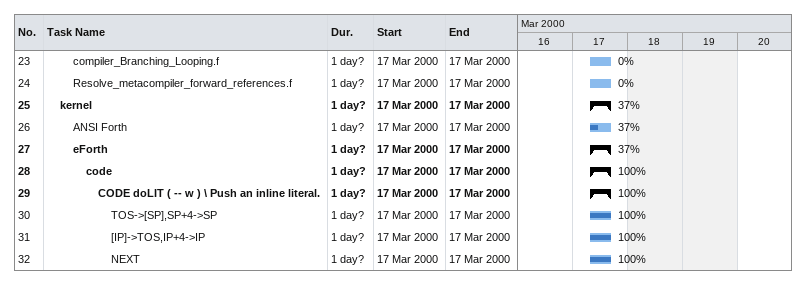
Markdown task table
| ID | Level | Task | Duration | Start | Finish | % complete |
|---|---|---|---|---|---|---|
| 23 | 3 | compiler_Branching_Looping.f | 1d? | 2000-03-17 | 2000-03-17 | 0 |
| 24 | 3 | Resolve_metacompiler_forward_references.f | 1d? | 2000-03-17 | 2000-03-17 | 0 |
| 25 | 2 | **kernel** | 1d? | 2000-03-17 | 2000-03-17 | 37 |
| 26 | 3 | ANSI Forth | 1d? | 2000-03-17 | 2000-03-17 | 37 |
| 27 | 3 | **eForth** | 1d? | 2000-03-17 | 2000-03-17 | 37 |
| 28 | 4 | **code** | 1d? | 2000-03-17 | 2000-03-17 | 100 |
| 29 | 5 | **CODE doLIT ( -- w ) \ Push an inline literal.** | 1d? | 2000-03-17 | 2000-03-17 | 100 |
| 30 | 6 | TOS->[SP],SP+4->SP | 1d? | 2000-03-17 | 2000-03-17 | 100 |
| 31 | 6 | [IP]->TOS,IP+4->IP | 1d? | 2000-03-17 | 2000-03-17 | 100 |
| 32 | 6 | NEXT | 1d? | 2000-03-17 | 2000-03-17 | 100 |
